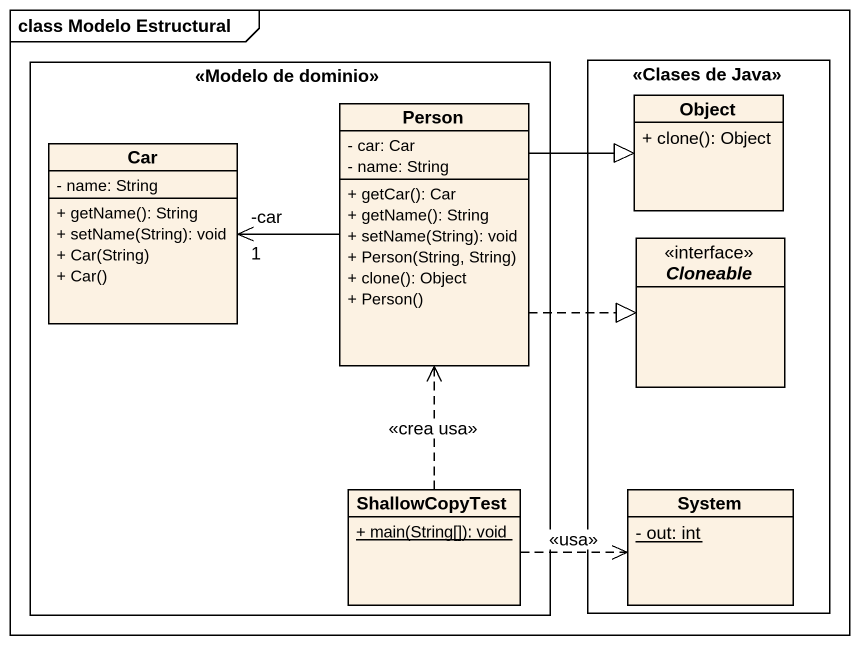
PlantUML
@startuml
mainframe class Modelo Estructural
hide circle
hide empty members
skinparam classAttributeIconSize 0
rectangle "<<Modelo de dominio>>" as Modelo_de_dominio {
  class "Person" as Person_ {
    - car: Car
    - name: String
    + getCar(): Car
    + getName(): String
    + setName(String): void
    + Person(String, String)
    + clone(): Object
    + Person()
  }
  class Car {
    - name: String
    + getName(): String
    + setName(String): void
    + Car(String)
    + Car()
  }
  class ShallowCopyTest {
    {static} + main(String[]): void
  }
}
rectangle "<<Clases de Java>>" as Clases_de_Java {
  class "Object" as Object_ {
    + clone(): Object
  }
  interface Cloneable
  class System {
    {static} - out: int
  }
}
Person_ -right-|> Object_
Person_ -left-> "-car\n1" Car
Person_ .right.|> Cloneable
ShallowCopyTest .up.> Person_ : <<crea usa>>
ShallowCopyTest .right.> System : <<usa>>
@enduml
